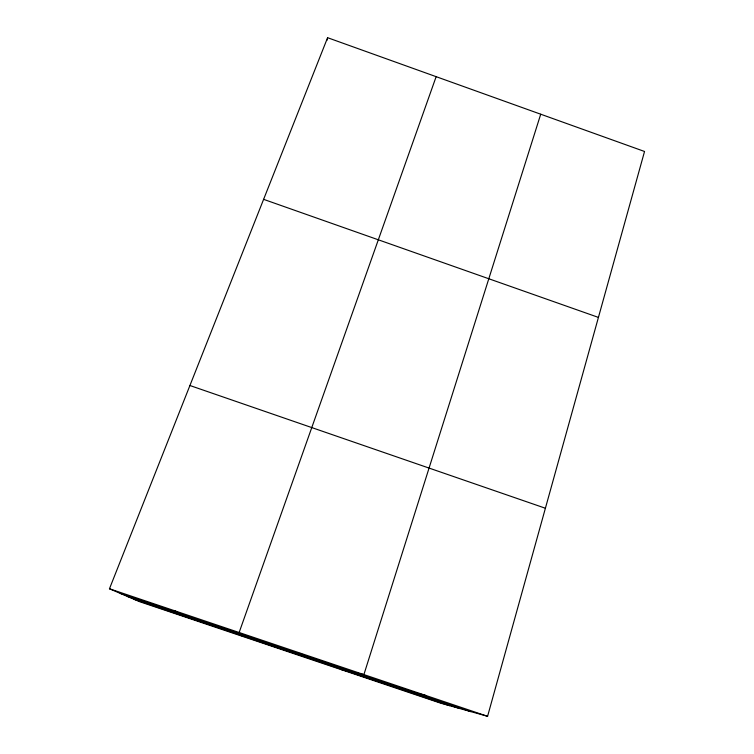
<?xml version="1.0" encoding="UTF-8"?>
<svg xmlns="http://www.w3.org/2000/svg" width="754" height="754" viewBox="0 0 754 754"><rect width="100%" height="100%" fill="white"/><g stroke="black" fill="none" stroke-linecap="round" stroke-linejoin="round"><path stroke-width="1.13" d="M327.33 40.019L327.594 37.7L644.538 151.479L487.584 716.3L440.534 703.143L139.631 601.683L109.462 588.77L327.594 37.7M540.722 114.212L363.899 674.585L341.93 669.901M436.142 76.672L239.141 632.502L242.647 636.423M298.358 653.445L301.657 653.586M413.616 692.313L425.878 695.49M109.462 588.77L487.584 716.3M120.188 593.36L470.892 711.635M127.285 596.395L459.827 708.543M133.863 599.213L449.563 705.669M189.923 385.511L545.406 508.243M263.608 199.348L598.431 317.406M174.447 610.683L180.413 613.671"/></g></svg>
